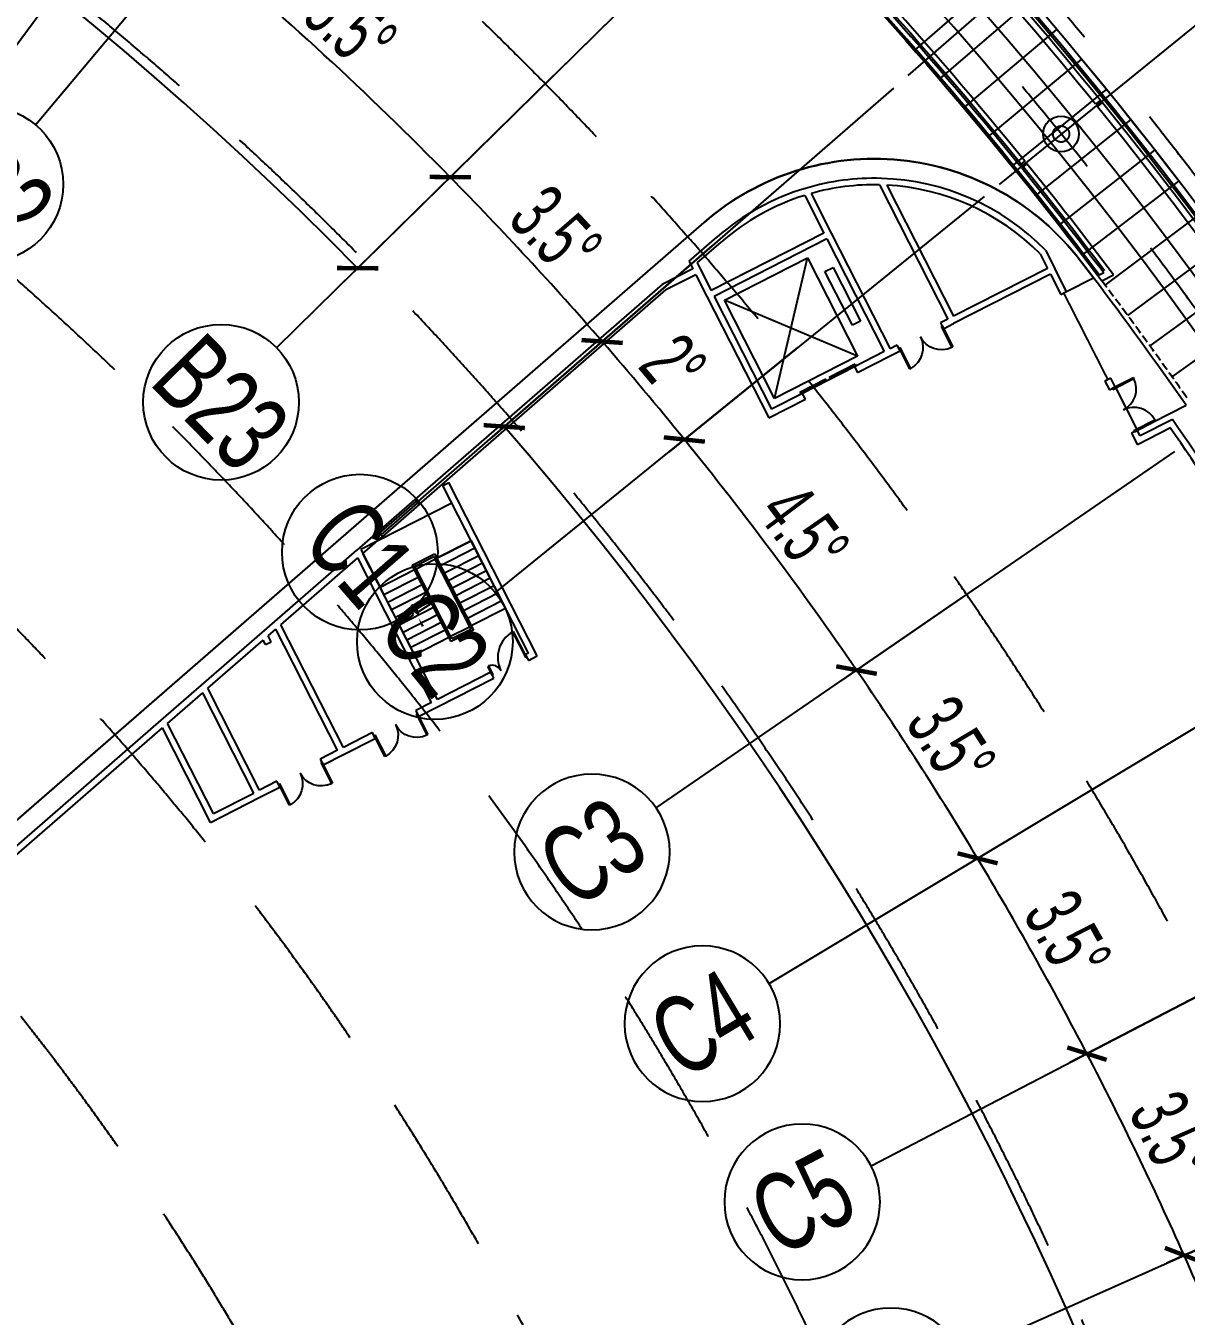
# Model space of a CAD drawing. Extents: x 36903891 to 38126251, y 2073392 to 2924740.
# Drawn here: x 37178668 to 37214450, y 2330717 to 2370501 of the extents above; entities that cross this region are included whole.
import ezdxf
from ezdxf.enums import TextEntityAlignment as Align
from ezdxf.xclip import XClip

# ---------------------------------------------------------------- set-up
doc = ezdxf.new("R2010")
doc.units = 0
doc.header["$LTSCALE"] = 1000
doc.header["$XCLIPFRAME"] = 0
for name, pattern in [('__DASH', [0.35, 0.25, -0.1]), ('CENTER', [2, 1.25, -0.25, 0.25, -0.25]), ('CENTER2', [28.575, 19.05, -3.175, 3.175, -3.175]), ('DASH', [0.35, 0.25, -0.1]), ('HIDDEN', [0.375, 0.25, -0.125])]:
    doc.linetypes.add(name, pattern=pattern)
doc.layers.get('0').update_dxf_attribs({"color": 8})
doc.layers.get('Defpoints').update_dxf_attribs({"color": 8})
for name, color, linetype in [('#幕墙线-平面', 8, 'Continuous'), ('#标注', 8, 'Continuous'), ('#虚线', 8, 'HIDDEN'), ('#轴线', 8, 'CENTER2'), ('1-WIN-1', 8, 'Continuous'), ('A-AL-E', 8, 'Continuous'), ('A-COLS-PLAN-C', 8, 'DASH'), ('A-DETL-ALUM', 8, 'Continuous'), ('A-FLOR', 8, 'Continuous'), ('A-FLOR-UNDR', 8, '__DASH'), ('A-GRID', 8, 'CENTER'), ('A-STRS-HRAL', 8, 'Continuous'), ('DIM', 8, 'Continuous'), ('周边建筑', 8, 'Continuous'), ('水-雨水-压力流-标识', 8, 'Continuous')]:
    doc.layers.add(name, color=color, linetype=linetype)
doc.styles.add('#文字', font='jrs.shx', dxfattribs={"width": 0.7, "bigfont": 'hztxt.shx'})
doc.styles.add('JHZX', font='jrs.shx', dxfattribs={"width": 0.6, "bigfont": 'jhz.shx'})
doc.dimstyles.new('JZBZ-600', dxfattribs={"dimscale": 600, "dimtxt": 3, "dimasz": 1.5, "dimexe": 1, "dimexo": 1, "dimgap": 0.5, "dimtad": 1, "dimdec": 0, "dimdsep": 46, "dimtxsty": 'JHZX', "dimblk1": 'ARCHTICK', "dimblk2": 'ARCHTICK', "dimsah": 1, "dimcen": 0, "dimclrd": 1, "dimclre": 1, "dimclrt": 2, "dimadec": 1, "dimazin": 2, "dimtfac": 1, "dimtdec": 0, "dimtix": 1, "dimtmove": 0, "dimatfit": 3, "dimfxl": 1, "dimtolj": 1, "dimlwd": -1, "dimlwe": -1, "dimarcsym": 1})

# ---------------------------------------------------------------- blocks, each defined once
blk = doc.blocks.new('_ARCHTICK')
at = {"color": 0, "linetype": 'ByBlock', "const_width": 0.15}
blk.add_lwpolyline([(-0.5, -0.5), (0.5, 0.5)], dxfattribs=at)
blk = doc.blocks.new('*D93')
at = {"layer": '#标注', "transparency": 16777216}
for p, q in [((36894700, 2969458), (36883281, 2964374)), ((36897588, 2962398), (36885880, 2958021))]:
    blk.add_line(p, q, dxfattribs=at)
blk.add_arc((36780603, 2918661), 112993, 20.4991, 23.99913, dxfattribs=at)
at = {"layer": 'Defpoints', "color": 0, "transparency": 16777216}
for p in [(36895248, 2969703), (36898150, 2962608), (36885614, 2960378), (36780603, 2918661)]:
    blk.add_point(p, dxfattribs=at)
at = {"layer": '#标注', "transparency": 16777216, "xscale": 900, "yscale": 900, "zscale": 900}
for p, rotation in [((36883829, 2964618), 113.9991263115051), ((36886442, 2958231), 290.4991045865536)]:
    blk.add_blockref('_ARCHTICK', p, dxfattribs=dict(at, rotation=rotation))
at = {"layer": '#标注', "transparency": 16777216, "insert": (36886295, 2961899), "char_height": 1800, "attachment_point": 5, "rotation": 292.2491, "style": 'JHZX'}
blk.add_mtext('\\A1;3.5°', dxfattribs=at)
blk = doc.blocks.new('*D94')
at = {"layer": '#标注', "transparency": 16777216}
for p, q in [((36891386, 2976330), (36880298, 2970558)), ((36894700, 2969458), (36883281, 2964374))]:
    blk.add_line(p, q, dxfattribs=at)
blk.add_arc((36780603, 2918661), 112993, 23.99913, 27.4993, dxfattribs=at)
at = {"layer": 'Defpoints', "color": 0, "transparency": 16777216}
for p in [(36891918, 2976607), (36895248, 2969703), (36882872, 2966711), (36780603, 2918661)]:
    blk.add_point(p, dxfattribs=at)
at = {"layer": '#标注', "transparency": 16777216, "xscale": 900, "yscale": 900, "zscale": 900}
for p, rotation in [((36880831, 2970835), 117.4993024395164), ((36883829, 2964618), 293.9991263114809)]:
    blk.add_blockref('_ARCHTICK', p, dxfattribs=dict(at, rotation=rotation))
at = {"layer": '#标注', "transparency": 16777216, "insert": (36883458, 2968271), "char_height": 1800, "attachment_point": 5, "rotation": 295.7492, "style": 'JHZX'}
blk.add_mtext('\\A1;3.5°', dxfattribs=at)
blk = doc.blocks.new('*D95')
at = {"layer": '#标注', "transparency": 16777216}
for p, q in [((36887659, 2982985), (36876944, 2976548)), ((36891386, 2976330), (36880298, 2970558))]:
    blk.add_line(p, q, dxfattribs=at)
blk.add_arc((36780603, 2918661), 112993, 27.4993, 30.99948, dxfattribs=at)
at = {"layer": 'Defpoints', "color": 0, "transparency": 16777216}
for p in [(36888173, 2983294), (36891918, 2976607), (36879747, 2972865), (36780603, 2918661)]:
    blk.add_point(p, dxfattribs=at)
at = {"layer": '#标注', "transparency": 16777216, "xscale": 900, "yscale": 900, "zscale": 900}
for p, rotation in [((36877458, 2976857), 120.9994813636511), ((36880831, 2970835), 297.4993024395162)]:
    blk.add_blockref('_ARCHTICK', p, dxfattribs=dict(at, rotation=rotation))
at = {"layer": '#标注', "transparency": 16777216, "insert": (36880237, 2974458), "char_height": 1800, "attachment_point": 5, "rotation": 299.2494, "style": 'JHZX'}
blk.add_mtext('\\A1;3.5°', dxfattribs=at)
blk = doc.blocks.new('*D102')
at = {"layer": '#标注', "transparency": 16777216}
for p, q in [((36883532, 2989401), (36873230, 2982321)), ((36887659, 2982985), (36876944, 2976548))]:
    blk.add_line(p, q, dxfattribs=at)
blk.add_arc((36780603, 2918661), 112993, 30.99948, 34.49966, dxfattribs=at)
at = {"layer": 'Defpoints', "color": 0, "transparency": 16777216}
for p in [(36884026, 2989741), (36888173, 2983294), (36876253, 2978817), (36780603, 2918661)]:
    blk.add_point(p, dxfattribs=at)
at = {"layer": '#标注', "transparency": 16777216, "xscale": 900, "yscale": 900, "zscale": 900}
for p, rotation in [((36873725, 2982661), 124.4996618949813), ((36877458, 2976857), 300.9994813637032)]:
    blk.add_blockref('_ARCHTICK', p, dxfattribs=dict(at, rotation=rotation))
at = {"layer": '#标注', "transparency": 16777216, "insert": (36876645, 2980436), "char_height": 1800, "attachment_point": 5, "rotation": 302.7496, "style": 'JHZX'}
blk.add_mtext('\\A1;3.5°', dxfattribs=at)
blk = doc.blocks.new('*D103')
at = {"layer": '#标注', "transparency": 16777216}
for p, q in [((36877664, 2997259), (36867950, 2989393)), ((36883532, 2989401), (36873230, 2982321))]:
    blk.add_line(p, q, dxfattribs=at)
blk.add_arc((36780603, 2918661), 112993, 34.49966, 38.99991, dxfattribs=at)
at = {"layer": 'Defpoints', "color": 0, "transparency": 16777216}
for p in [(36878130, 2997637), (36884026, 2989741), (36872017, 2985077), (36780603, 2918661)]:
    blk.add_point(p, dxfattribs=at)
at = {"layer": '#标注', "transparency": 16777216, "xscale": 900, "yscale": 900, "zscale": 900}
for p, rotation in [((36868416, 2989770), 128.9999107683652), ((36873725, 2982661), 304.4996618949181)]:
    blk.add_blockref('_ARCHTICK', p, dxfattribs=dict(at, rotation=rotation))
at = {"layer": '#标注', "transparency": 16777216, "insert": (36872102, 2986986), "char_height": 1800, "attachment_point": 5, "rotation": 306.7498, "style": 'JHZX'}
blk.add_mtext('\\A1;4.5°', dxfattribs=at)
blk = doc.blocks.new('*D104')
at = {"layer": '#标注', "transparency": 16777216}
for p, q in [((36874862, 3000599), (36865428, 2992398)), ((36877664, 2997259), (36867950, 2989393))]:
    blk.add_line(p, q, dxfattribs=at)
blk.add_arc((36780603, 2918661), 112993, 38.99991, 41, dxfattribs=at)
at = {"layer": 'Defpoints', "color": 0, "transparency": 16777216}
for p in [(36875315, 3000993), (36878130, 2997637), (36867583, 2990787), (36780603, 2918661)]:
    blk.add_point(p, dxfattribs=at)
at = {"layer": '#标注', "transparency": 16777216, "xscale": 900, "yscale": 900, "zscale": 900}
for p, rotation in [((36865881, 2992792), 131.0000000000442), ((36868416, 2989770), 308.9999107684444)]:
    blk.add_blockref('_ARCHTICK', p, dxfattribs=dict(at, rotation=rotation))
at = {"layer": '#标注', "transparency": 16777216, "insert": (36868081, 2992064), "char_height": 1800, "attachment_point": 5, "rotation": 310, "style": 'JHZX'}
blk.add_mtext('\\A1;2°', dxfattribs=at)
blk = doc.blocks.new('*D198')
at = {"layer": '#标注', "transparency": 16777216}
for p, q in [((36869683, 3006201), (36860768, 2997439)), ((36874862, 3000599), (36865428, 2992398))]:
    blk.add_line(p, q, dxfattribs=at)
blk.add_arc((36780603, 2918661), 112993, 41, 44.50018, dxfattribs=at)
at = {"layer": 'Defpoints', "color": 0, "transparency": 16777216}
for p in [(36870111, 3006621), (36875315, 3000993), (36864354, 2994513), (36780603, 2918661)]:
    blk.add_point(p, dxfattribs=at)
at = {"layer": '#标注', "transparency": 16777216, "xscale": 900, "yscale": 900, "zscale": 900}
for p, rotation in [((36861196, 2997860), 134.5001823342773), ((36865881, 2992792), 310.9999999999897)]:
    blk.add_blockref('_ARCHTICK', p, dxfattribs=dict(at, rotation=rotation))
at = {"layer": '#标注', "transparency": 16777216, "insert": (36864458, 2996176), "char_height": 1800, "attachment_point": 5, "rotation": 312.7501, "style": 'JHZX'}
blk.add_mtext('\\A1;3.5°', dxfattribs=at)
blk = doc.blocks.new('*D199')
at = {"layer": '#标注', "transparency": 16777216}
for p, q in [((36860883, 3014336), (36852848, 3004760)), ((36869683, 3006201), (36860768, 2997439))]:
    blk.add_line(p, q, dxfattribs=at)
blk.add_arc((36780603, 2918661), 112993, 44.50018, 50.00047, dxfattribs=at)
at = {"layer": 'Defpoints', "color": 0, "transparency": 16777216}
for p in [(36861268, 3014796), (36870111, 3006621), (36858621, 3000398), (36780603, 2918661)]:
    blk.add_point(p, dxfattribs=at)
at = {"layer": '#标注', "transparency": 16777216, "xscale": 900, "yscale": 900, "zscale": 900}
for p, rotation in [((36853234, 3005220), 140.0004672240836), ((36861196, 2997860), 314.5001823342748)]:
    blk.add_blockref('_ARCHTICK', p, dxfattribs=dict(at, rotation=rotation))
at = {"layer": '#标注', "transparency": 16777216, "insert": (36858118, 3002517), "char_height": 1800, "attachment_point": 5, "rotation": 317.2503, "style": 'JHZX'}
blk.add_mtext('\\A1;5.5°', dxfattribs=at)
blk = doc.blocks.new('*D200')
at = {"layer": '#标注', "transparency": 16777216}
for p, q in [((36874862, 3000599), (36862409, 2989774)), ((36882278, 2846131), (36868846, 2855713))]:
    blk.add_line(p, q, dxfattribs=at)
blk.add_arc((36780603, 2918661), 108993, 324.49751, 41, dxfattribs=at)
at = {"layer": 'Defpoints', "color": 0, "transparency": 16777216}
for p in [(36875315, 3000993), (36780603, 2918661), (36887941, 2899732), (36882766, 2845783)]:
    blk.add_point(p, dxfattribs=at)
at = {"layer": '#标注', "transparency": 16777216, "xscale": 900, "yscale": 900, "zscale": 900}
for p, rotation in [((36862862, 2990168), 130.9999999999905), ((36869334, 2855365), 234.4975139136623)]:
    blk.add_blockref('_ARCHTICK', p, dxfattribs=dict(at, rotation=rotation))
at = {"layer": '#标注', "transparency": 16777216, "insert": (36890670, 2923946), "char_height": 1800, "attachment_point": 5, "rotation": 272.7488, "style": 'JHZX'}
blk.add_mtext('\\A1;76.5°', dxfattribs=at)
blk = doc.blocks.new('*D53')
at = {"layer": '#标注', "transparency": 16777216}
for p, q in [((36709851, 3021595), (36719200, 3007992)), ((36869683, 3006201), (36857910, 2994633))]:
    blk.add_line(p, q, dxfattribs=at)
blk.add_arc((36780595, 2918663), 108993, 44.49706, 124.5, dxfattribs=at)
at = {"layer": 'Defpoints', "color": 0, "transparency": 16777216}
for p in [(36709511, 3022089), (36815783, 3021819), (36870111, 3006621), (36780595, 2918663)]:
    blk.add_point(p, dxfattribs=at)
at = {"layer": '#标注', "transparency": 16777216, "xscale": 900, "yscale": 900, "zscale": 900}
for p, rotation in [((36718860, 3008487), 214.4999999999928), ((36858338, 2995053), 314.497058791603)]:
    blk.add_blockref('_ARCHTICK', p, dxfattribs=dict(at, rotation=rotation))
at = {"layer": '#标注', "transparency": 16777216, "insert": (36791159, 3028348), "char_height": 1800, "attachment_point": 5, "rotation": 354.4985, "style": 'JHZX'}
blk.add_mtext('\\A1;80°', dxfattribs=at)
blk = doc.blocks.new('*U51')
blk.add_line((0, -20), (0, 0))
blk.add_circle((0, -24), 4)
at = {"style": 'JHZX', "width": 0.75}
blk.add_attdef('AXES', text='', height=4, dxfattribs=at).set_placement((0, -24), align=Align.MIDDLE_CENTER)
blk = doc.blocks.new('*U49')
blk.add_line((20, 0), (0, 0))
blk.add_circle((24, 0), 4)
at = {"style": 'JHZX', "width": 0.75}
blk.add_attdef('AXES', text='', height=4, dxfattribs=at).set_placement((24, 0), align=Align.MIDDLE_CENTER)
blk = doc.blocks.new('DOTE-11')
at = {"layer": '#虚线', "ltscale": 20}
for radius, end in [(117100, 50.90588), (109300, 50.72062), (101500, 50.50684), (93700, 50.25742), (85900, 49.96262), (78100, 49.60882)]:
    blk.add_arc((36780599, 2918657), radius, 330, end, dxfattribs=at)
at = {"layer": '#轴线'}
for p, q in [((36875315, 3000993), (36891239, 3014835)), ((36878130, 2997637), (36894528, 3010916))]:
    blk.add_line(p, q, dxfattribs=at)
for radius, end in [(146600, 183.99981), (138800, 210.18842), (130400, 210.32938), (127950, 210.37401), (76200, 56.5)]:
    blk.add_arc((36780599, 2918657), radius, 324.5, end, dxfattribs=at)
blk = doc.blocks.new('A$C80b62fe7')
at = {"layer": '#幕墙线-平面'}
for points in [[(218720, 197989), (201349, 196927, -0.411972), (200385, 197773, 0.208557), (152529, 289704, -0.411975), (152389, 290978), (163223, 304598)], [(218704, 198249), (201333, 197186, -0.411972), (200645, 197790, 0.208557), (152693, 289906, -0.411975), (152592, 290816), (163426, 304436)], [(148675, 286642), (149609, 287904, -0.063099), (171827, 265182, -0.063099)], [(148884, 286487), (149658, 287533, -0.062564), (171619, 265025, -0.062564)]]:
    blk.add_lwpolyline(points, format="xyb", dxfattribs=at)
blk.add_lwpolyline([(112852, 237792), (147932, 285200)], dxfattribs=at)
for radius, start, end in [(128529, 333.50225, 195.7758), (127529, 333.53985, 195.7884)]:
    blk.add_arc((71052, 188867), radius, start, end, dxfattribs=at)
blk = doc.blocks.new('DASWQE')
at = {"layer": '#幕墙线-平面', "ltscale": 10}
for points in [[(97732, 85571), (94911, 83101)], [(98519, 84664), (95675, 82220)], [(99297, 83751), (96430, 81333)], [(100066, 82830), (97177, 80439)], [(100827, 81902), (97916, 79538)], [(101579, 80967), (98647, 78630)], [(102323, 80025), (99369, 77715)], [(103058, 79077), (100083, 76794)], [(103784, 78121), (100788, 75866)], [(104501, 77159), (101484, 74932)], [(105209, 76191), (102172, 73991)], [(105909, 75215), (102851, 73044)]]:
    blk.add_lwpolyline(points, dxfattribs=at)
at = {"layer": 'DIM', "ltscale": 10}
blk.add_blockref('A$C80b62fe7', (-71047, -188863), dxfattribs=at)
blk = doc.blocks.new('800柱子')
at = {"layer": 'A-DETL-ALUM', "ltscale": 0.3}
blk.add_circle((35572079, 2737405), 550, dxfattribs=at)
blk = doc.blocks.new('$DorLib2D$00000002')
at = {"layer": '1-WIN-1'}
for p, q in [((-0.5, 0), (-0.5, 0.4875)), ((-0.475, 0.4875), (-0.5, 0.4875)), ((-0.475, 0), (-0.475, 0.4875)), ((0.475, 0), (0.475, 0.4875)), ((0.475, 0.4875), (0.5, 0.4875)), ((0.5, 0), (0.5, 0.4875)), ((-0.5, 0), (-0.475, 0)), ((0.5, 0), (0.475, 0))]:
    blk.add_line(p, q, dxfattribs=at)
for centre, start, end in [((-0.4875, 0), 0, 88.53072), ((0.4875, 0), 91.46928, 180)]:
    blk.add_arc(centre, 0.4875, start, end, dxfattribs=at)
blk = doc.blocks.new('$DorLib2D$00000225')
for p, q in [((0.475, -0.001), (0.475, 0.752)), ((0.475, 0.752), (0.5, 0.752)), ((0.5, -0.001), (0.5, 0.752)), ((-0.5, 0), (-0.5, 0.252)), ((-0.475, 0.252), (-0.5, 0.252)), ((-0.475, 0), (-0.475, 0.252)), ((-0.475, 0), (-0.5, 0)), ((0.475, -0.001), (0.5, -0.001))]:
    blk.add_line(p, q)
for centre, radius, start, end in [((0.505, -0.002), 0.755, 92.2493, 179.7238), ((-0.501, 0.003), 0.251, 359.7899, 84.0974)]:
    blk.add_arc(centre, radius, start, end)
blk = doc.blocks.new('$DorLib2D$00000213')
at = {"const_width": 0.02}
blk.add_lwpolyline([(0.5, 0), (-0.5, 0)], dxfattribs=at)
blk = doc.blocks.new('$WINLIB2D$00000001')
for points in [[(-0.5, 0.5), (-0.5, -0.5)], [(-0.5, 0.5), (0.5, 0.5)], [(0.5, -0.5), (0.5, 0.5)], [(0.5, 0.167), (-0.5, 0.167)], [(0.5, -0.167), (-0.5, -0.167)], [(-0.5, -0.5), (0.5, -0.5)]]:
    blk.add_lwpolyline(points)
blk = doc.blocks.new('$DORLIB2D$00000127')
for points in [[(-0.533, 0.795), (-0.533, 0.69)], [(-0.033, 0.795), (-0.533, 0.795)], [(-0.033, 0.69), (-0.533, 0.69)], [(-0.033, 0.795), (-0.033, 0.69)], [(0.533, 0.795), (0.033, 0.795)], [(0.033, 0.795), (0.033, 0.69)], [(0.533, 0.69), (0.033, 0.69)], [(0.533, 0.795), (0.533, 0.69)], [(0.5, 0.5), (-0.5, 0.5)]]:
    blk.add_lwpolyline(points)
blk = doc.blocks.new('123')
at = {"layer": '周边建筑'}
for p, q in [((34896559, 2952811), (34896149, 2954454)), ((34896483, 2953942), (34896753, 2952860)), ((34896719, 2953821), (34896995, 2952714)), ((34895103, 2952449), (34896559, 2952811)), ((34896753, 2952860), (34896559, 2952811)), ((34896559, 2952811), (34896607, 2952617)), ((34891901, 2951650), (34891677, 2952551)), ((34895103, 2952449), (34894812, 2952376)), ((34895152, 2952254), (34895103, 2952449)), ((34896607, 2952617), (34896995, 2952714)), ((34894812, 2952376), (34894861, 2952182)), ((34894861, 2952182), (34895152, 2952254)), ((34891901, 2951650), (34891125, 2951457)), ((34891950, 2951456), (34891901, 2951650)), ((34890512, 2951304), (34891125, 2951457)), ((34890591, 2951117), (34891076, 2951238)), ((34891076, 2951238), (34891863, 2948083)), ((34891270, 2951287), (34891950, 2951456)), ((34891270, 2951287), (34892081, 2948034)), ((34887457, 2946985), (34891863, 2948083)), ((34892166, 2947696), (34892081, 2948034)), ((34887397, 2946764), (34891911, 2947889)), ((34891911, 2947889), (34891972, 2947647)), ((34891972, 2947647), (34892166, 2947696)), ((34892529, 2946240), (34892335, 2946192)), ((34892335, 2946192), (34892395, 2945950)), ((34892613, 2945902), (34892529, 2946240)), ((34888514, 2944983), (34892395, 2945950)), ((34888659, 2944813), (34892443, 2945756)), ((34892443, 2945756), (34892694, 2944752)), ((34892888, 2944800), (34892613, 2945902)), ((34889558, 2944805), (34891362, 2945255)), ((34891362, 2945255), (34891431, 2944978)), ((34887184, 2944651), (34888514, 2944983)), ((34889094, 2944102), (34892393, 2944924)), ((34891431, 2944978), (34889627, 2944528)), ((34892393, 2944924), (34889791, 2941307)), ((34892393, 2944924), (34893090, 2942130)), ((34892393, 2944924), (34893090, 2942130)), ((34887197, 2944448), (34888465, 2944764)), ((34888465, 2944764), (34889408, 2940980)), ((34888659, 2944813), (34889603, 2941029)), ((34889627, 2944528), (34889558, 2944805)), ((34892694, 2944752), (34892888, 2944800)), ((34893090, 2942130), (34889094, 2944102)), ((34889791, 2941307), (34889094, 2944102)), ((34893323, 2943054), (34893129, 2943005)), ((34893129, 2943005), (34893387, 2941972)), ((34893629, 2941826), (34893323, 2943054)), ((34893090, 2942130), (34889791, 2941307)), ((34889554, 2940810), (34893629, 2941826)), ((34889603, 2941029), (34893387, 2941972)), ((34888375, 2940517), (34887843, 2941519)), ((34888479, 2940748), (34888019, 2941613)), ((34902046, 2913529), (34887313, 2941237)), ((34888681, 2940799), (34889408, 2940980)), ((34888375, 2940517), (34888632, 2940581)), ((34888479, 2940748), (34888681, 2940799)), ((34888632, 2940581), (34888889, 2939551)), ((34888826, 2940629), (34889554, 2940810)), ((34888826, 2940629), (34889077, 2939623)), ((34888889, 2939551), (34893633, 2930628)), ((34893810, 2930722), (34889077, 2939623)), ((34899178, 2933213), (34893350, 2931760)), ((34899032, 2932970), (34893399, 2931566)), ((34899032, 2932970), (34899056, 2932873)), ((34899056, 2932873), (34899250, 2932922)), ((34899250, 2932922), (34899178, 2933213)), ((34895258, 2932029), (34897528, 2932595)), ((34897276, 2932533), (34897564, 2931378)), ((34897528, 2932595), (34897816, 2931441)), ((34895762, 2932155), (34896050, 2931001)), ((34896014, 2932218), (34896302, 2931063)), ((34896267, 2932281), (34896555, 2931126)), ((34896519, 2932344), (34896807, 2931189)), ((34896771, 2932407), (34897059, 2931252)), ((34897024, 2932470), (34897311, 2931315)), ((34893399, 2931566), (34893350, 2931760)), ((34895258, 2932029), (34893996, 2931715)), ((34893996, 2931715), (34894758, 2928658)), ((34895258, 2932029), (34895546, 2930875)), ((34895546, 2930875), (34895258, 2932029)), ((34895510, 2932092), (34895798, 2930938)), ((34899541, 2931757), (34899347, 2931709)), ((34900012, 2929865), (34899541, 2931757)), ((34895400, 2930838), (34897962, 2931477)), ((34895473, 2930795), (34897918, 2931404)), ((34895560, 2930816), (34897831, 2931383)), ((34897988, 2930752), (34897831, 2931383)), ((34897918, 2931404), (34898075, 2930774)), ((34897962, 2931477), (34898148, 2930730)), ((34899347, 2931709), (34899794, 2929914)), ((34893633, 2930628), (34893810, 2930722)), ((34895586, 2930091), (34895400, 2930838)), ((34895630, 2930164), (34895473, 2930795)), ((34895717, 2930186), (34895560, 2930816)), ((34898075, 2930774), (34896844, 2930467)), ((34897988, 2930752), (34896844, 2930467)), ((34898148, 2930730), (34896864, 2930410)), ((34897786, 2929413), (34897498, 2930568)), ((34898038, 2929476), (34897750, 2930631)), ((34898290, 2929539), (34898002, 2930694)), ((34896767, 2930386), (34895586, 2930091)), ((34896747, 2930442), (34895630, 2930164)), ((34896747, 2930442), (34895717, 2930186)), ((34896020, 2928973), (34895732, 2930128)), ((34896020, 2928973), (34895732, 2930128)), ((34896272, 2929036), (34895984, 2930190)), ((34896524, 2929099), (34896236, 2930253)), ((34896777, 2929162), (34896489, 2930316)), ((34897029, 2929225), (34896741, 2930379)), ((34896929, 2929924), (34896747, 2930442)), ((34897032, 2929932), (34896844, 2930467)), ((34897281, 2929287), (34896993, 2930442)), ((34897533, 2929350), (34897245, 2930505)), ((34899794, 2929914), (34894890, 2928691)), ((34896907, 2929768), (34897115, 2929939)), ((34897085, 2929782), (34896907, 2929768)), ((34897115, 2929939), (34896929, 2929924)), ((34897163, 2929258), (34896982, 2929774)), ((34897261, 2929282), (34897085, 2929782)), ((34900170, 2929235), (34900012, 2929865)), ((34894514, 2929397), (34894338, 2929303)), ((34894890, 2928691), (34894514, 2929397)), ((34899843, 2929720), (34894986, 2928509)), ((34898290, 2929539), (34897261, 2929282)), ((34899843, 2929720), (34899976, 2929186)), ((34894338, 2929303), (34894750, 2928528)), ((34894758, 2928658), (34896020, 2928973)), ((34897163, 2929258), (34896020, 2928973)), ((34899976, 2929186), (34900170, 2929235)), ((34896322, 2925571), (34894750, 2928528)), ((34896462, 2925734), (34894986, 2928509)), ((34900533, 2927779), (34900338, 2927731)), ((34900799, 2926712), (34900533, 2927779)), ((34900338, 2927731), (34900580, 2926761)), ((34900580, 2926761), (34896462, 2925734)), ((34900629, 2926566), (34896559, 2925552)), ((34900629, 2926566), (34900774, 2925984)), ((34900968, 2926033), (34900799, 2926712)), ((34900774, 2925984), (34900968, 2926033)), ((34896566, 2925112), (34896322, 2925571)), ((34896706, 2925275), (34896559, 2925552)), ((34897725, 2922932), (34896566, 2925112)), ((34896905, 2925325), (34896706, 2925275)), ((34896953, 2925131), (34896803, 2925093)), ((34897865, 2923095), (34896803, 2925093)), ((34896953, 2925131), (34896905, 2925325)), ((34901331, 2924577), (34901137, 2924529)), ((34901500, 2923898), (34901331, 2924577)), ((34901137, 2924529), (34901282, 2923947)), ((34901282, 2923947), (34897865, 2923095)), ((34901911, 2922249), (34901500, 2923898)), ((34901330, 2923753), (34897962, 2922913)), ((34901669, 2922394), (34901330, 2923753)), ((34898499, 2921476), (34897725, 2922932)), ((34898639, 2921639), (34897962, 2922913)), ((34901669, 2922394), (34898639, 2921639)), ((34901911, 2922249), (34898736, 2921457)), ((34902575, 2913810), (34898499, 2921476)), ((34902752, 2913904), (34898736, 2921457))]:
    blk.add_line(p, q, dxfattribs=at)
for points, format in [([(34942222, 2916271, 0.098236), (34912257, 2909930, -0.389733), (34902046, 2913529), (34887313, 2941237, -0.432463), (34891065, 2952275, -0.001332), (34891677, 2952551, -0.001332)], "xyb"), ([(34897935, 2932075, 0, 0, 0), (34894695, 2931267, 0, 0, 0), (34895160, 2929403, 0, 0, 0), (34897052, 2929875, 0, 80, 0), (34896761, 2929802, 0, 0, 0)], "xyseb"), ([(34898343, 2930196, 0, 0, 0), (34897208, 2929913, 0, 80, 0), (34897499, 2929986, 0, 0, 0)], "xyseb")]:
    blk.add_lwpolyline(points, format=format, dxfattribs=at)
for centre, radius, start, end in [((34943222, 2837577), 125400, 107.56615, 111.8836), ((34943222, 2837577), 125200, 107.66357, 111.80388), ((34943222, 2837577), 126000, 111.93764, 114.14794), ((34943222, 2837577), 126000, 114.14794, 114.45317), ((34894376, 2944993), 8000, 114.4532, 208), ((34894377, 2944993), 7400, 121.4801, 165.2924), ((34894377, 2944993), 7200, 121.7231, 163.9405), ((34894376, 2944993), 7400, 165.2931, 183.6751), ((34894376, 2944993), 7200, 165.7635, 182.7197), ((34894376, 2944993), 7400, 183.6751, 208), ((34894376, 2944993), 7200, 184.3383, 208), ((34943222, 2837577), 78700, 90.72805, 113.17007)]:
    blk.add_arc(centre, radius, start, end, dxfattribs=at)
for name, p, xscale, yscale, zscale, rotation in [('$DorLib2D$00000002', (34895855, 2952533), 1500, 1500, 1500, 13.99999999998197), ('$DorLib2D$00000213', (34893381, 2951916), -3000, 3000, -3000, 13.99999999998211), ('$DorLib2D$00000002', (34892250, 2946944), -1500, 1500, 200, 283.9999999999779), ('$DORLIB2D$00000127', (34893008, 2943903), 1799.999999999999, 200, -1800, 103.9999999999802), ('$DorLib2D$00000225', (34899298, 2932315), 1200, 1200, 200, 104.0000000000006), ('$WINLIB2D$00000001', (34894074, 2930012), 1500, 200, -1500, 297.9999999999994), ('$DorLib2D$00000002', (34900254, 2928483), -1500.000000000001, 1500.000000000001, 200, 284.0000000000034), ('$DorLib2D$00000002', (34901052, 2925281), -1500, 1500, 200, 283.9999999999999)]:
    blk.add_blockref(name, p, dxfattribs=dict(at, xscale=xscale, yscale=yscale, zscale=zscale, rotation=rotation))
blk = doc.blocks.new('_YZHK')
blk.add_circle((0, 0), 0.5)
blk = doc.blocks.new('ASDFASD')
at = {"layer": 'A-COLS-PLAN-C', "ltscale": 0.3, "xscale": 500, "yscale": 500, "zscale": 500}
blk.add_blockref('_YZHK', (35747408, 2999179), dxfattribs=at)
blk = doc.blocks.new('CXVFG')
at = {"layer": 'A-AL-E'}
for points in [[(39442041.7, 1999007), (39424670.8, 1997944.6, -0.4119718), (39423770.9, 1998734.6, 0.2085567), (39375892.6, 2090708, -0.411975), (39375761.6, 2091898.3), (39386595.6, 2105518.2)], [(39442029.5, 1999206.6), (39424658.5, 1998144.2, -0.4119718), (39423970.4, 1998748.3, 0.2085567), (39376018.2, 2090863.6, -0.411975), (39375918.1, 2091773.8), (39386752.1, 2105393.7)], [(39372209.9, 2087444.7), (39372983.7, 2088490.5, -0.0625641), (39394944.9, 2065982.6, -0.0625641)]]:
    blk.add_lwpolyline(points, format="xyb", dxfattribs=at)
blk.add_lwpolyline([(39336177.7, 2038750), (39371257.6, 2086157.8)], dxfattribs=at)
for end in [51.524675, 51.479246]:
    blk.add_arc((39294377.2, 1989825.2), 126200, 37.131693, end, dxfattribs=at)
at = {"layer": 'A-FLOR-UNDR'}
blk.add_lwpolyline([(39395067.5, 2065820.6, -0.0088299), (39397688.2, 2062217.7, -0.0088299)], format="xyb", dxfattribs=at)
at = {"layer": 'A-STRS-HRAL'}
blk.add_line((39392756.5, 2069426.8), (39392601.1, 2069301), dxfattribs=at)
blk.add_lwpolyline([(39394869.6, 2071266.7, 0.0525782), (39375672.6, 2090435.8, -0.2921177), (39375262.8, 2091661, -0.0004314), (39375438.4, 2091521.3, 0.2670598), (39375798.3, 2090591.3, -0.0525783), (39395025, 2071392.5)], format="xyb", close=True, dxfattribs=at)
for points in [[(39372828.6, 2088869.2, -0.0550118), (39392538.1, 2069378.7), (39392693.6, 2069504.6, 0.0554215), (39372790.6, 2089154.2), (39371838.4, 2087867.4, -0.0004004), (39371995.3, 2087743.2), (39372828.6, 2088869.2)], [(39424190.3, 1997672.1, -0.2921177), (39423421.7, 1998710.5, 0.1540888), (39394932.5, 2071188.9), (39395087.9, 2071314.8, -0.154089), (39423621.2, 1998724.3, 0.2670598), (39424176.6, 1997896.1, -0.0004314), (39424190.3, 1997672.1)], [(39392601.1, 2069301, -0.0081064), (39395126, 2066074.9, -0.0081064)], [(39395429.4, 2066005, 0.0085783), (39392756.5, 2069426.8)], [(39394944.9, 2065982.6, -0.0004026), (39395067.5, 2065820.6)]]:
    blk.add_lwpolyline(points, format="xyb", dxfattribs=at)
for points in [[(39394944.9, 2065982.6), (39395126, 2066074.9)], [(39395067.5, 2065820.6), (39395429.4, 2066005)]]:
    blk.add_lwpolyline(points, dxfattribs=at)
at = {"rotation": 283.0000021287353}
blk.add_blockref('123', (28669010.7, 35399138.6), dxfattribs=at)
at = {"layer": 'A-COLS-PLAN-C'}
blk.add_blockref('ASDFASD', (3646404.7, -928832), dxfattribs=at)
at = {"layer": '水-雨水-压力流-标识'}
blk.add_blockref('800柱子', (3821731.6, -667056.1), dxfattribs=at)
blk = doc.blocks.new('ZW-5001')
at = {"layer": '#标注'}
ref = blk.add_blockref('*U51', (36856118.2, 3008667.8), dxfattribs=dict(at, xscale=600, yscale=600, rotation=320.000055475881))
ref.add_attrib('AXES', 'B22', dxfattribs={"layer": '0', "height": 2400, "rotation": 320.00006, "style": '#文字', "width": 0.7}).set_placement((36846862.1, 2997636.8), align=Align.MIDDLE_CENTER)
ref = blk.add_blockref('*U51', (36864401.2, 3001010.7), dxfattribs=dict(at, xscale=600.0000000000002, yscale=600.0000000000002, rotation=314.4971693134812))
ref.add_attrib('AXES', 'B23', dxfattribs={"layer": '0', "height": 2400, "rotation": 314.49717, "style": '#文字', "width": 0.7}).set_placement((36854129.9, 2990918.1), align=Align.MIDDLE_CENTER)
ref = blk.add_blockref('*U51', (36869277, 2995744.2), dxfattribs=dict(at, xscale=600.0000000000003, yscale=600.0000000000003, rotation=310.9999999999887))
ref.add_attrib('AXES', 'C1', dxfattribs={"layer": '0', "height": 2400, "rotation": 311, "style": '#文字', "width": 0.7}).set_placement((36858409.1, 2986296.9), align=Align.MIDDLE_CENTER)
ref = blk.add_blockref('*U51', (36871913.4, 2992602.2), dxfattribs=dict(at, xscale=600.0000000000005, yscale=600.0000000000005, rotation=308.9983885300762))
ref.add_attrib('AXES', 'C2', dxfattribs={"layer": '0', "height": 2400, "rotation": 308.99839, "style": '#文字', "width": 0.7}).set_placement((36860722.2, 2983540.3), align=Align.MIDDLE_CENTER)
ref = blk.add_blockref('*U49', (36877433.3, 2985210.1), dxfattribs=dict(at, xscale=-600.0000000000002, yscale=600, rotation=34.49969483037984))
ref.add_attrib('AXES', 'C3', dxfattribs={"layer": '0', "height": 2400, "rotation": 34.49969, "style": '#文字', "width": 0.7}).set_placement((36865565.8, 2977053.9), align=Align.MIDDLE_CENTER)
ref = blk.add_blockref('*U49', (36881315.6, 2979174.4), dxfattribs=dict(at, xscale=-600, yscale=599.9999999999999, rotation=30.99974237665994))
ref.add_attrib('AXES', 'C4', dxfattribs={"layer": '0', "height": 2400, "rotation": 30.99974, "style": '#文字', "width": 0.7}).set_placement((36868972.3, 2971757.9), align=Align.MIDDLE_CENTER)
ref = blk.add_blockref('*U49', (36884822.2, 2972913), dxfattribs=dict(at, xscale=-600.0000000000001, yscale=599.9999999999999, rotation=27.49978992294016))
ref.add_attrib('AXES', 'C5', dxfattribs={"layer": '0', "height": 2400, "rotation": 27.49979, "style": '#文字', "width": 0.7}).set_placement((36872049.2, 2966263.8), align=Align.MIDDLE_CENTER)
ref = blk.add_blockref('*U49', (36887940, 2966449.2), dxfattribs=dict(at, xscale=-600, yscale=599.9999999999999, rotation=23.99983746922012))
ref.add_attrib('AXES', 'C6', dxfattribs={"layer": '0', "height": 2400, "rotation": 23.99984, "style": '#文字', "width": 0.7}).set_placement((36874784.9, 2960592.2), align=Align.MIDDLE_CENTER)
for base, center, p1, p2, picture, middle in [((36815783.2, 3021819.5), (36780594.8, 2918662.6), (36870111.4, 3006621.3), (36709511.5, 3022089.5), '*D53', (36791159.2, 3028348.4)), ((36858620.7, 3000397.8), (36780603.5, 2918661.5), (36870111.4, 3006621.3), (36861268.3, 3014795.7), '*D199', (36858117.6, 3002516.7)), ((36864353.6, 2994512.9), (36780603.5, 2918661.5), (36875314.6, 3000992.6), (36870111.4, 3006621.3), '*D198', (36864458.2, 2996176.2)), ((36867582.6, 2990787.4), (36780603.5, 2918661.5), (36878130.3, 2997636.9), (36875314.6, 3000992.6), '*D104', (36868080.8, 2992063.5)), ((36887940.5, 2899731.8), (36780603.5, 2918661.5), (36882766.5, 2845782.6), (36875314.6, 3000992.6), '*D200', (36890670.1, 2923946)), ((36872017.4, 2985077), (36780603.5, 2918661.5), (36884026.3, 2989741.1), (36878130.3, 2997636.9), '*D103', (36872101.7, 2986985.9)), ((36876253.2, 2978816.6), (36780603.5, 2918661.5), (36888172.9, 2983294.4), (36884026.3, 2989741.1), '*D102', (36876645.1, 2980436.5)), ((36879747.4, 2972864.8), (36780603.5, 2918661.5), (36891918.2, 2976606.5), (36888172.9, 2983294.4), '*D95', (36880237.4, 2974457.8)), ((36882871.6, 2966710.8), (36780603.5, 2918661.5), (36895248.2, 2969702.5), (36891918.2, 2976606.5), '*D94', (36883458, 2968270.9)), ((36885614.3, 2960377.7), (36780603.5, 2918661.5), (36898150.4, 2962608.4), (36895248.2, 2969702.5), '*D93', (36886294.8, 2961899))]:
    dim = blk.add_angular_dim_3p(base=base, center=center, p1=p1, p2=p2, dimstyle='JZBZ-600', override={"dimclrd": 256, "dimclre": 256, "dimclrt": 256}, dxfattribs=at)
    dim.commit()
    dim.dimension.update_dxf_attribs({"geometry": picture, "text_midpoint": middle})
blk = doc.blocks.new('FDGFH')
at = {"layer": 'A-FLOR'}
blk.add_blockref('ZW-5001', (-36780599, -2918657), dxfattribs=at)
at = {"layer": 'A-GRID'}
blk.add_blockref('DOTE-11', (-36780599, -2918657), dxfattribs=at)
blk = doc.blocks.new('JUTEWR')
at = {"layer": 'A-STRS-HRAL'}
blk.add_blockref('DASWQE', (36747505, 2929437), dxfattribs=at)
at = {"layer": 'DIM'}
for name, p in [('FDGFH', (36747510, 2929431)), ('CXVFG', (-2546868, 939616))]:
    blk.add_blockref(name, p, dxfattribs=at)

msp = doc.modelspace()

# ---------------------------------------------------------------- block references
at = {"layer": 'DIM'}
ref = msp.add_blockref('JUTEWR', (363648.3, -642797.5), dxfattribs=at)
XClip(ref).set_block_clipping_path([(36540243.0880557299, 2702892.0700622862), (36938694.1744792983, 3117037.741362222)])

doc.saveas('drawing.dxf')
